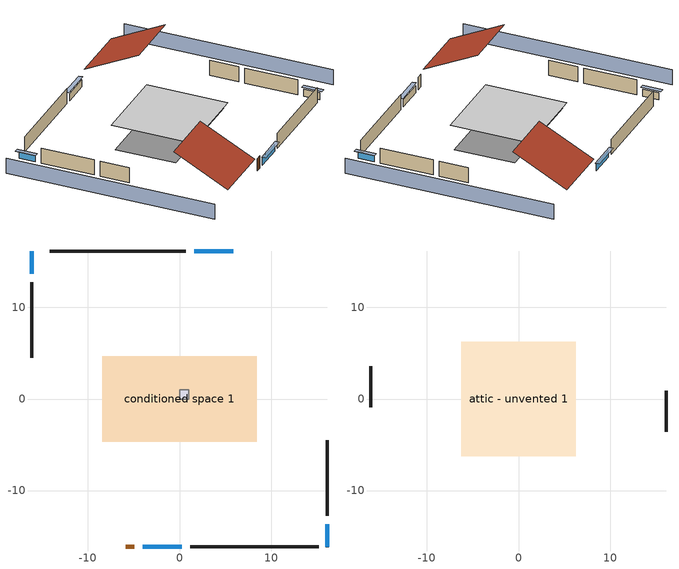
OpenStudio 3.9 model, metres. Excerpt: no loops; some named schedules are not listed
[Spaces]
conditioned space 1
 floor foundation (Slab1 construction): -8.43,-4.68 -8.43,4.68 8.43,4.68 8.43,-4.68 z0
 wall outside (Wall1 construction): 0.67,16.17 -14.16,16.17 z0:2.44
 wall outside (Wall2 construction): 16.17,-12.75 16.17,-4.51 z0:2.44
 wall outside (Wall3 construction): 1.18,-16.17 15.24,-16.17 z0:2.44
 wall outside (Wall4 construction): -16.17,12.75 -16.17,4.51 z0:2.44
 wall outside (AdiabaticWallConstruction): 5.85,16.17 1.59,16.17 / -4.01,-16.17 0.25,-16.17 z0:1.16; 16.17,-16.17 16.17,-13.67 / -16.17,16.17 -16.17,13.67 z0:1.1
 wall outside (AdiabaticWallConstruction 1): -5.85,-16.17 -4.94,-16.17 z0:2.03
 window (WindowConstruction): 5.85,16.17 1.59,16.17 z0:1.16
 window (WindowConstruction 1): 16.17,-16.17 16.17,-13.68 z0:1.1
 window (WindowConstruction 2): -4.01,-16.17 0.25,-16.17 z0:1.16
 window (WindowConstruction 3): -16.17,16.17 -16.17,13.68 z0:1.1
 door (Door): -5.85,-16.17 -4.94,-16.17 z0:2.03
air source heat pump airloop ret air space
 floor adiabatic (AdiabaticConst): 0,0 0,1 1,1 1,0 z0
 wall adiabatic (AdiabaticConst): 0,1 0,0 1,0 1,1 0,1 z0:1
 ceiling adiabatic (AdiabaticConst): 1,0 1,1 0,1 0,0 z1
attic - unvented 1
 floor to conditioned space 1 (Floor1 construction Reversed): -6.28,-6.28 -6.28,6.28 6.28,6.28 6.28,-6.28 z2.44
 wall outside (Wall5 construction): 16.17,-3.58 16.17,0.91 z0:2.44
 wall outside (Wall6 construction): -16.17,3.58 -16.17,-0.91 z0:2.44
 roof outside (Roof1 construction): 6.78,16.17,2.44 6.78,7.77,6.64 16.17,7.77,6.64 16.17,16.17,2.44
 roof outside (Roof2 construction): -6.78,-16.17,2.44 -6.78,-7.77,6.64 -16.17,-7.77,6.64 -16.17,-16.17,2.44
shading: -20.75,16.17 -20.75,-16.17 / 20.75,-16.17 20.75,16.17 z0:2.44; 1.29,16.17 6.16,16.17 6.16,16.78 1.29,16.78 z1.46; 16.17,-13.37 16.17,-16.48 16.78,-16.48 16.78,-13.37 z1.4; 0.55,-16.17 -4.32,-16.17 -4.32,-16.78 0.55,-16.78 z1.46; -16.17,13.37 -16.17,16.48 -16.78,16.48 -16.78,13.37 z1.4
[Site]
Portland Intl Arpt_OR: Latitude {deg}=45.59; Longitude {deg}=-122.6; Time Zone {hr}=-8; Elevation {m}=33; Terrain=Suburbs; Keep Site Location Information=Yes
[Site:GroundTemperature:Shallow]
10.2558, 8.96328, 8.85977, 9.47314, 11.9355, 14.3863, 16.5111, 17.8571, 17.9714, 16.8767, 14.8061, 12.4304
[Site:WaterMainsTemperature]
Calculation Method=Schedule; Temperature Schedule=mains temperature schedule
[Building]
Building 1
[Material] Roughness=Rough
Name | Thickness {m} | Conductivity {W/m-K} | Density {kg/m3} | Specific Heat {J/kg-K} | Thermal Absorptance | Solar Absorptance | Visible Absorptance
slate or tile shingles | 0.01905 | 0.840978 | 1899.972 | 799.717 | 0.9 | 0.75 | 0.75
roof rigid ins | 0.00329814 | 0.029427 | 32.04 | 1214.23 | 0.9 | 0.7 | 0.7
osb sheathing 0.5 in. | 0.0127 | 0.115458 | 512.64 | 1214.23 | 0.9 | 0.6 | 0.6
wood siding | 0.0254 | 0.102417 | 544.68 | 1172.36 | 0.9 | 0.85 | 0.85
osb sheathing 0.5 in. 1 | 0.0127 | 0.115458 | 512.64 | 1214.23 | 0.9 | 0.7 | 0.7
wall stud and cavity | 0.1397 | 0.117713 | 139.0536 | 1170.24 | 0.9 | 0.7 | 0.7
gypsum board | 0.0127 | 0.160291 | 801 | 837.4 | 0.9 | 0.6 | 0.6
wall stud and cavity 1 | 0.1397 | 0.727959 | 139.0536 | 1170.24 | 0.9 | 0.6 | 0.6
ceiling loosefill ins | 0.169333 | 0.0480833 | 16.02 | 1046.75 | 0.9 | 0.7 | 0.7
ceiling stud and cavity | 0.1397 | 0.0824711 | 65.682 | 1177.47 | 0.9 | 0.7 | 0.7
concrete 4.0 in. | 0.1016 | 1.803125 | 2242.8 | 837.4 | 0.9 | 0.7 | 0.7
floor covering | 0.0127 | 0.0450781 | 54.468 | 1339.84 | 0.9 | 0.9 | 0.9
wood siding 1; wood siding 2 | 0.0254 | 0.102417 | 544.68 | 1172.36
wall rigid ins | 0.512978 | 0.029427 | 32.04 | 1214.23 | 0.9 | 0.7 | 0.7
wall stud and cavity 2 | 0.0889 | 0.380278 | 52.3479 | 1209.89 | 0.9 | 0.7 | 0.7
door material | 0.04445 | 0.0612267 | 512.64 | 1214.23 | 0.9 | 0.7 | 0.7
wall stud and cavity 3 | 0.0889 | 0.391764 | 83.0341 | 1211.67 | 0.9 | 0.7 | 0.7
furniture material conditioned space 1 | 0.1524 | 0.115458 | 640.8 | 1214.23 | 0.9 | 0.6 | 0.6
[Construction]
Roof1 construction; Roof2 construction: slate or tile shingles, roof rigid ins, osb sheathing 0.5 in.
Wall1 construction; Wall2 construction; Wall3 construction; Wall4 construction: wood siding, osb sheathing 0.5 in. 1, wall stud and cavity, gypsum board
Wall5 construction; Wall6 construction: wood siding, osb sheathing 0.5 in. 1, wall stud and cavity 1
Floor1 construction Reversed: gypsum board, ceiling stud and cavity, ceiling loosefill ins
Slab1 construction: concrete 4.0 in., floor covering
WindowConstruction; WindowConstruction 1; WindowConstruction 2; WindowConstruction 3: WindowMaterial
AdiabaticWallConstruction: wood siding 1, wall rigid ins, wall stud and cavity 2, gypsum board
Door: door material
AdiabaticWallConstruction 1: wood siding 2, wall rigid ins, wall stud and cavity 2, gypsum board
PartitionWallConstruction: gypsum board, wall stud and cavity 3, gypsum board
furniture construction conditioned space 1: furniture material conditioned space 1
AdiabaticConst: Adiabatic
[WindowMaterial:SimpleGlazingSystem]
WindowMaterial: U-Factor {W/m2-K}=2.78222; Solar Heat Gain Coefficient=0.56
[Material:NoMass]
Adiabatic: Roughness=Rough; Thermal Resistance {m2-K/W}=176.1
[ThermalZone] Multiplier=1; Use Ideal Air Loads=No
Name | Volume {m3} | Thermostat
conditioned space | 384.656 | conditioned space temperature setpoint
attic - unvented | 147.678
air source heat pump airloop ret air zone | 1
[Sizing:Zone] Zone Cooling Design Supply Air Temperature Input Method=SupplyAirTemperature; Zone Cooling Design Supply Air Temperature {C}=14; Zone Cooling Design Supply Air Temperature Difference {deltaC}=11.11; Zone Heating Design Supply Air Temperature Input Method=SupplyAirTemperature; Zone Heating Design Supply Air Temperature {C}=40; Zone Heating Design Supply Air Temperature Difference {deltaC}=11.11; Zone Cooling Design Supply Air Humidity Ratio {kg-H2O/kg-air}=0.0085; Zone Heating Design Supply Air Humidity Ratio {kg-H2O/kg-air}=0.008; Cooling Design Air Flow Method=DesignDay; Heating Design Air Flow Method=DesignDay; Account for Dedicated Outdoor Air System=No; Dedicated Outdoor Air System Control Strategy=NeutralSupplyAir; Dedicated Outdoor Air Low Setpoint Temperature for Design {C}=autosize; Dedicated Outdoor Air High Setpoint Temperature for Design {C}=autosize; Zone Load Sizing Method=Sensible Load Only No Latent Load; Zone Latent Cooling Design Supply Air Humidity Ratio Input Method=HumidityRatioDifference; Zone Cooling Design Supply Air Humidity Ratio Difference {kgWater/kgDryAir}=0.005; Zone Latent Heating Design Supply Air Humidity Ratio Input Method=HumidityRatioDifference; Zone Humidification Design Supply Air Humidity Ratio Difference {kgWater/kgDryAir}=0.005; Sizing Option=Coincident
attic - unvented; air source heat pump airloop ret air zone
[Space]
Name | Thermal Zone | Volume {m3}
conditioned space 1 | conditioned space | 384.656
attic - unvented 1 | attic - unvented | 147.678
air source heat pump airloop ret air space | air source heat pump airloop ret air zone
[ThermostatSetpoint:DualSetpoint]
conditioned space temperature setpoint: Heating Setpoint Temperature Schedule=heating setpoint; Cooling Setpoint Temperature Schedule=cooling setpoint; Temperature Difference Between Cutout And Setpoint {deltaC}=0
[Foundation:Kiva]
Foundation Kiva 1: Initial Indoor Air Temperature {C}=18.3333; Wall Height Above Grade {m}=0.1016; Wall Depth Below Slab {m}=0.2032
[Foundation:Kiva:Settings]
Soil Conductivity {W/m-K}=1.3848; Soil Density {kg/m3}=1842.3; Soil Specific Heat {J/kg-K}=418.7; Ground Solar Absorptivity=0.9; Ground Thermal Absorptivity=0.9; Ground Surface Roughness {m}=0.03; Far-Field Width {m}=40; Deep-Ground Boundary Condition=ZeroFlux; Deep-Ground Depth {m}=40; Minimum Cell Dimension {m}=0.2; Maximum Cell Growth Coefficient=3; Simulation Timestep=Timestep
[SurfaceProperty:ExposedFoundationPerimeter]
Slab1: Exposed Perimeter Calculation Method=TotalExposedPerimeter; Total Exposed Perimeter {m}=52.4256
[SurfaceProperty:IncidentSolarMultiplier] Incident Solar Multiplier=1; Incident Solar Multiplier Schedule=trans schedule winter=0.85 summer=0.7
Window1; Window2; Window3; Window4
[InternalMass:Definition] Design Level Calculation Method=SurfaceArea
Name | Construction | Surface Area {m2}
partition wall mass | PartitionWallConstruction | 157.749
furniture mass conditioned space 1 | furniture construction conditioned space 1 | 63.09974
[InternalMass] Space or SpaceType=conditioned space 1; Multiplier=1
Name | Internal Mass Definition
partition wall mass | partition wall mass
furniture mass conditioned space 1 | furniture mass conditioned space 1
[EnergyManagementSystem:Sensor]
Name | Output Variable or Output Meter Index Key | Output Variable or Output Meter
water_heater_T_set | water heater setpoint | Schedule Value
out_pb_s |  | Site Outdoor Air Barometric Pressure
out_wt_s |  | Site Outdoor Air Humidity Ratio
site_vw_s |  | Site Wind Speed
cool_season | cooling season schedule | Schedule Value
air_source_heat_pump_airloop_AH_MFR_s | Node 5 | System Node Mass Flow Rate
air_source_heat_pump_airloop_AH_VFR_s | Node 5 | System Node Current Density Volume Flow Rate
air_source_heat_pump_airloop_AH_Tout_s | Node 5 | System Node Temperature
air_source_heat_pump_airloop_AH_Wout_s | Node 5 | System Node Humidity Ratio
air_source_heat_pump_airloop_RA_T_s | Node 8 | System Node Temperature
air_source_heat_pump_airloop_Ra_W_s | Node 8 | System Node Humidity Ratio
air_source_heat_pump_airloop_0_DZ_T_s | attic - unvented | Zone Air Temperature
air_source_heat_pump_airloop_0_DZ_W_s | attic - unvented | Zone Mean Air Humidity Ratio
natural_vent_s | natural vent schedule | Schedule Value
htg_sp_s | heating setpoint | Schedule Value
clg_sp_s | cooling setpoint | Schedule Value
mech_vent_range_fan_0_sch_s | mech vent range fan 0 schedule | Schedule Value
mech_vent_bath_fan_0_sch_s | mech vent bath fan 0 schedule | Schedule Value
clothes_dryer_exhaust_0_sch_s | clothes_dryer | Schedule Value
htg_load_cond |  | Heating:EnergyTransfer:Zone:CONDITIONED SPACE
clg_load_cond |  | Cooling:EnergyTransfer:Zone:CONDITIONED SPACE
htg_load_duct |  | Heating:EnergyTransfer:Zone:AIR SOURCE HEAT PUMP AIRLOOP RET AIR ZONE
clg_load_duct |  | Cooling:EnergyTransfer:Zone:AIR SOURCE HEAT PUMP AIRLOOP RET AIR ZONE
s_conv | Floor1 | Surface Inside Face Convection Heat Gain Energy
s_ig | Floor1 | Surface Inside Face Internal Gains Radiation Heat Gain Energy
s_sol | Floor1 | Surface Inside Face Solar Radiation Heat Gain Energy
s_lgt | Floor1 | Surface Inside Face Lights Radiation Heat Gain Energy
s_surf | Floor1 | Surface Inside Face Net Surface Thermal Radiation Heat Gain Energy
s_conv_1 | Slab1 | Surface Inside Face Convection Heat Gain Energy
s_ig_1 | Slab1 | Surface Inside Face Internal Gains Radiation Heat Gain Energy
s_sol_1 | Slab1 | Surface Inside Face Solar Radiation Heat Gain Energy
s_lgt_1 | Slab1 | Surface Inside Face Lights Radiation Heat Gain Energy
s_surf_1 | Slab1 | Surface Inside Face Net Surface Thermal Radiation Heat Gain Energy
ss_sol | Door1 | Surface Inside Face Solar Radiation Heat Gain Energy
ss_lgt | Door1 | Surface Inside Face Lights Radiation Heat Gain Energy
ss_conv | Door1 | Surface Inside Face Convection Heat Gain Energy
ss_ig | Door1 | Surface Inside Face Internal Gains Radiation Heat Gain Energy
ss_surf | Door1 | Surface Inside Face Net Surface Thermal Radiation Heat Gain Energy
ss_conv_1 | Window1 | Surface Inside Face Convection Heat Gain Energy
ss_ig_1 | Window1 | Surface Inside Face Internal Gains Radiation Heat Gain Energy
ss_surf_1 | Window1 | Surface Inside Face Net Surface Thermal Radiation Heat Gain Energy
ss_trans_in | Window1 | Surface Window Transmitted Solar Radiation Rate
ss_back_out | Window1 | Surface Window Shortwave from Zone Back Out Window Heat Transfer Rate
ss_trans_out | Window1 | Surface Inside Face Initial Transmitted Diffuse Transmitted Out Window Solar Radiation Rate
ss_conv_2 | Window2 | Surface Inside Face Convection Heat Gain Energy
ss_ig_2 | Window2 | Surface Inside Face Internal Gains Radiation Heat Gain Energy
ss_surf_2 | Window2 | Surface Inside Face Net Surface Thermal Radiation Heat Gain Energy
ss_trans_in_1 | Window2 | Surface Window Transmitted Solar Radiation Rate
ss_back_out_1 | Window2 | Surface Window Shortwave from Zone Back Out Window Heat Transfer Rate
ss_trans_out_1 | Window2 | Surface Inside Face Initial Transmitted Diffuse Transmitted Out Window Solar Radiation Rate
ss_conv_3 | Window3 | Surface Inside Face Convection Heat Gain Energy
ss_ig_3 | Window3 | Surface Inside Face Internal Gains Radiation Heat Gain Energy
ss_surf_3 | Window3 | Surface Inside Face Net Surface Thermal Radiation Heat Gain Energy
ss_trans_in_2 | Window3 | Surface Window Transmitted Solar Radiation Rate
ss_back_out_2 | Window3 | Surface Window Shortwave from Zone Back Out Window Heat Transfer Rate
ss_trans_out_2 | Window3 | Surface Inside Face Initial Transmitted Diffuse Transmitted Out Window Solar Radiation Rate
ss_conv_4 | Window4 | Surface Inside Face Convection Heat Gain Energy
ss_ig_4 | Window4 | Surface Inside Face Internal Gains Radiation Heat Gain Energy
ss_surf_4 | Window4 | Surface Inside Face Net Surface Thermal Radiation Heat Gain Energy
ss_trans_in_3 | Window4 | Surface Window Transmitted Solar Radiation Rate
ss_back_out_3 | Window4 | Surface Window Shortwave from Zone Back Out Window Heat Transfer Rate
ss_trans_out_3 | Window4 | Surface Inside Face Initial Transmitted Diffuse Transmitted Out Window Solar Radiation Rate
s_conv_2 | Wall1 | Surface Inside Face Convection Heat Gain Energy
s_ig_2 | Wall1 | Surface Inside Face Internal Gains Radiation Heat Gain Energy
s_sol_2 | Wall1 | Surface Inside Face Solar Radiation Heat Gain Energy
s_lgt_2 | Wall1 | Surface Inside Face Lights Radiation Heat Gain Energy
s_surf_2 | Wall1 | Surface Inside Face Net Surface Thermal Radiation Heat Gain Energy
s_conv_3 | Wall2 | Surface Inside Face Convection Heat Gain Energy
s_ig_3 | Wall2 | Surface Inside Face Internal Gains Radiation Heat Gain Energy
s_sol_3 | Wall2 | Surface Inside Face Solar Radiation Heat Gain Energy
s_lgt_3 | Wall2 | Surface Inside Face Lights Radiation Heat Gain Energy
s_surf_3 | Wall2 | Surface Inside Face Net Surface Thermal Radiation Heat Gain Energy
s_conv_4 | Wall3 | Surface Inside Face Convection Heat Gain Energy
s_ig_4 | Wall3 | Surface Inside Face Internal Gains Radiation Heat Gain Energy
s_sol_4 | Wall3 | Surface Inside Face Solar Radiation Heat Gain Energy
s_lgt_4 | Wall3 | Surface Inside Face Lights Radiation Heat Gain Energy
s_surf_4 | Wall3 | Surface Inside Face Net Surface Thermal Radiation Heat Gain Energy
s_conv_5 | Wall4 | Surface Inside Face Convection Heat Gain Energy
s_ig_5 | Wall4 | Surface Inside Face Internal Gains Radiation Heat Gain Energy
s_sol_5 | Wall4 | Surface Inside Face Solar Radiation Heat Gain Energy
s_lgt_5 | Wall4 | Surface Inside Face Lights Radiation Heat Gain Energy
s_surf_5 | Wall4 | Surface Inside Face Net Surface Thermal Radiation Heat Gain Energy
im_conv | furniture mass conditioned space 1 | Surface Inside Face Convection Heat Gain Energy
im_ig | furniture mass conditioned space 1 | Surface Inside Face Internal Gains Radiation Heat Gain Energy
im_sol | furniture mass conditioned space 1 | Surface Inside Face Solar Radiation Heat Gain Energy
im_lgt | furniture mass conditioned space 1 | Surface Inside Face Lights Radiation Heat Gain Energy
im_surf | furniture mass conditioned space 1 | Surface Inside Face Net Surface Thermal Radiation Heat Gain Energy
im_conv_1 | partition wall mass | Surface Inside Face Convection Heat Gain Energy
im_ig_1 | partition wall mass | Surface Inside Face Internal Gains Radiation Heat Gain Energy
im_sol_1 | partition wall mass | Surface Inside Face Solar Radiation Heat Gain Energy
im_lgt_1 | partition wall mass | Surface Inside Face Lights Radiation Heat Gain Energy
im_surf_1 | partition wall mass | Surface Inside Face Net Surface Thermal Radiation Heat Gain Energy
airflow_gain | infil flow | Infiltration Sensible Heat Gain Energy
airflow_loss | infil flow | Infiltration Sensible Heat Loss Energy
airflow_gain_1 | natural vent flow | Infiltration Sensible Heat Gain Energy
airflow_loss_1 | natural vent flow | Infiltration Sensible Heat Loss Energy
airflow_gain_2 | whole house fan flow | Infiltration Sensible Heat Gain Energy
airflow_loss_2 | whole house fan flow | Infiltration Sensible Heat Loss Energy
mv_conv | mech vent bath fan 0 | Electric Equipment Convective Heating Energy
mv_rad | mech vent bath fan 0 | Electric Equipment Radiant Heating Energy
mv_conv_1 | mech vent house fan | Electric Equipment Convective Heating Energy
mv_rad_1 | mech vent house fan | Electric Equipment Radiant Heating Energy
mv_conv_2 | mech vent house fan cfis | Electric Equipment Convective Heating Energy
mv_rad_2 | mech vent house fan cfis | Electric Equipment Radiant Heating Energy
mv_conv_3 | mech vent range fan 0 | Electric Equipment Convective Heating Energy
mv_rad_3 | mech vent range fan 0 | Electric Equipment Radiant Heating Energy
mv_conv_4 | mech vent house fan latent load | Other Equipment Convective Heating Energy
mv_rad_4 | mech vent house fan latent load | Other Equipment Radiant Heating Energy
mv_conv_5 | mech vent house fan sensible load | Other Equipment Convective Heating Energy
mv_rad_5 | mech vent house fan sensible load | Other Equipment Radiant Heating Energy
ducts_conv | air source heat pump airloop_0 RetCondToRP | Other Equipment Convective Heating Energy
ducts_rad | air source heat pump airloop_0 RetCondToRP | Other Equipment Radiant Heating Energy
ducts_conv_1 | air source heat pump airloop_0 RetLatLkToRP | Other Equipment Convective Heating Energy
ducts_rad_1 | air source heat pump airloop_0 RetLatLkToRP | Other Equipment Radiant Heating Energy
ducts_conv_2 | air source heat pump airloop_0 RetSensLkToRP | Other Equipment Convective Heating Energy
ducts_rad_2 | air source heat pump airloop_0 RetSensLkToRP | Other Equipment Radiant Heating Energy
ducts_conv_3 | air source heat pump airloop_0 SupCondToLv | Other Equipment Convective Heating Energy
ducts_rad_3 | air source heat pump airloop_0 SupCondToLv | Other Equipment Radiant Heating Energy
ducts_conv_4 | air source heat pump airloop_0 SupLatLkToCond | Other Equipment Convective Heating Energy
ducts_rad_4 | air source heat pump airloop_0 SupLatLkToCond | Other Equipment Radiant Heating Energy
ducts_conv_5 | air source heat pump airloop_0 SupSensLkToCond | Other Equipment Convective Heating Energy
ducts_rad_5 | air source heat pump airloop_0 SupSensLkToCond | Other Equipment Radiant Heating Energy
ig_lgt_conv | interior lighting | Lights Convective Heating Energy
ig_lgt_rad | interior lighting | Lights Radiant Heating Energy
ig_lgt_vis | interior lighting | Lights Visible Radiation Heating Energy
ig_ee_conv | ceiling fan | Electric Equipment Convective Heating Energy
ig_ee_rad | ceiling fan | Electric Equipment Radiant Heating Energy
ig_ee_conv_1 | clothes dryer | Electric Equipment Convective Heating Energy
ig_ee_rad_1 | clothes dryer | Electric Equipment Radiant Heating Energy
ig_ee_conv_2 | clothes washer | Electric Equipment Convective Heating Energy
[ElectricEquipment:Definition] Design Level Calculation Method=EquipmentLevel
Name | Design Level {W} | Fraction Latent | Fraction Radiant | Fraction Lost
ceiling fan | 17.9321 | 0 | 0.558 | 0
clothes washer | 383.884 | 0.03 | 0.162 | 0.7
clothes dryer | 2925.73 | 0.015 | 0.081 | 0.85
dishwasher | 233.275 | 0.3 | 0.18 | 0.4
fridge | 41.5354 | 0 | 0.6 | 0
freezer | 194.914 | 0 | 0.6 | 0
cooking range | 1150.55 | 0.08 | 0.432 | 0.2
misc tv | 256.354 | 0 | 0.6 | 0
misc plug loads | 202.696 | 0.021 | 0.558 | 0.049
whole house fan; mech vent house fan | 0 | 0 | 0 | 1
mech vent house fan cfis | 0 | 0 | 0 | 0
mech vent range fan 0 | 30 | 0 | 0 | 1
mech vent bath fan 0 | 15 | 0 | 0 | 1
[ElectricEquipment] Space or SpaceType=conditioned space 1
Name | Electric Equipment Definition | Schedule
ceiling fan | ceiling fan | ceiling_fan
clothes washer | clothes washer | clothes_washer
clothes dryer | clothes dryer | clothes_dryer
dishwasher | dishwasher | dishwasher
fridge | fridge | fridge schedule
freezer | freezer | freezer schedule
cooking range | cooking range | cooking_range
misc tv | misc tv | plug_loads_tv
misc plug loads | misc plug loads | plug_loads_other
whole house fan | whole house fan | Always On Discrete
mech vent house fan | mech vent house fan | mech vent house fan schedule
mech vent house fan cfis | mech vent house fan cfis | mech vent house fan cfis schedule
mech vent range fan 0 | mech vent range fan 0 | mech vent range fan 0 schedule
mech vent bath fan 0 | mech vent bath fan 0 | mech vent bath fan 0 schedule
[OtherEquipment:Definition] Design Level Calculation Method=EquipmentLevel
Name | Design Level {W} | Fraction Latent | Fraction Radiant | Fraction Lost
water heater sens; air source heat pump airloop_0 SupSensLkToCond; air source heat pump airloop_0 SupCondToLv; air source heat pump airloop_0 RetCondToRP; air source heat pump airloop_0 RetSensLkToRP; air source heat pump airloop_0 SupCondToDZ; air source heat pump airloop_0 RetCondToDZ; air source heat pump airloop_0 SupSensLkToDZ; mech vent house fan sensible load | 0 | 0 | 0 | 0
water heater lat; air source heat pump airloop_0 SupLatLkToCond; air source heat pump airloop_0 RetLatLkToRP; air source heat pump airloop_0 SupLatLkToDZ; mech vent house fan latent load | 0 | 1 | 0 | 0
water heater energy adjustment1 | 0.01 | 0 | 0 | 1
clothes dryer 2 | 0 | 0.015 | 0.081 | 0.85
cooking range 2 | 0 | 0.08 | 0.432 | 0.2
general water use sensible | -79.8895 | 0 | 0.6 | 0
general water use latent | 81.0615 | 1 | 0 | 0
[OtherEquipment]
Name | Other Equipment Definition | Space or SpaceType | Schedule | Fuel Type
water heater sens | water heater sens | conditioned space 1 | Always On Discrete
water heater lat | water heater lat | conditioned space 1 | Always On Discrete
water heater energy adjustment1 | water heater energy adjustment1 | conditioned space 1 | Always On Discrete | Electricity
clothes dryer 1 | clothes dryer 2 | conditioned space 1 | clothes_dryer | Electricity
cooking range 1 | cooking range 2 | conditioned space 1 | cooking_range | Electricity
general water use sensible | general water use sensible | conditioned space 1 | general water use schedule
general water use latent | general water use latent | conditioned space 1 | general water use schedule
air source heat pump airloop_0 SupSensLkToCond | air source heat pump airloop_0 SupSensLkToCond | conditioned space 1 | Always On Discrete
air source heat pump airloop_0 SupLatLkToCond | air source heat pump airloop_0 SupLatLkToCond | conditioned space 1 | Always On Discrete
air source heat pump airloop_0 SupCondToLv | air source heat pump airloop_0 SupCondToLv | conditioned space 1 | Always On Discrete
air source heat pump airloop_0 RetCondToRP | air source heat pump airloop_0 RetCondToRP | air source heat pump airloop ret air space | Always On Discrete
air source heat pump airloop_0 RetSensLkToRP | air source heat pump airloop_0 RetSensLkToRP | air source heat pump airloop ret air space | Always On Discrete
air source heat pump airloop_0 RetLatLkToRP | air source heat pump airloop_0 RetLatLkToRP | air source heat pump airloop ret air space | Always On Discrete
air source heat pump airloop_0 SupCondToDZ | air source heat pump airloop_0 SupCondToDZ | attic - unvented 1 | Always On Discrete
air source heat pump airloop_0 RetCondToDZ | air source heat pump airloop_0 RetCondToDZ | attic - unvented 1 | Always On Discrete
air source heat pump airloop_0 SupSensLkToDZ | air source heat pump airloop_0 SupSensLkToDZ | attic - unvented 1 | Always On Discrete
air source heat pump airloop_0 SupLatLkToDZ | air source heat pump airloop_0 SupLatLkToDZ | attic - unvented 1 | Always On Discrete
mech vent house fan sensible load | mech vent house fan sensible load | conditioned space 1 | Always On Discrete
mech vent house fan latent load | mech vent house fan latent load | conditioned space 1 | Always On Discrete
[WaterUse:Equipment:Definition]
Name | Peak Flow Rate {m3/s}
clothes washer | 7.71217e-06
dishwasher | 4.4293e-06
[Lights:Definition]
interior lighting: Design Level Calculation Method=LightingLevel; Lighting Level {W}=239.367; Fraction Radiant=0.6; Fraction Visible=0.2; Return Air Fraction=0
[Lights]
interior lighting: Lights Definition=interior lighting; Space or SpaceType=conditioned space 1; Schedule=lighting_interior; Fraction Replaceable=1
[Exterior:Lights:Definition]
exterior lighting: Design Level {W}=7.09205
[Exterior:Lights]
exterior lighting: Exterior Lights Definition=exterior lighting; Schedule=exterior lighting schedule
[People:Definition]
occupants: Number of People Calculation Method=People; Number of People {people}=4; Fraction Radiant=0.314171; Sensible Heat Fraction=0.56303; Carbon Dioxide Generation Rate {m3/s-W}=0; Enable ASHRAE 55 Comfort Warnings=No; Mean Radiant Temperature Calculation Type=EnclosureAveraged
[People]
occupants: People Definition=occupants; Space or SpaceType=conditioned space 1; Number of People Schedule=occupants; Activity Level Schedule=occupants activity schedule; Multiplier=1
[ZoneMixing] Schedule=Always On Continuous; Design Flow Rate Calculation Method=Flow/Zone; Design Flow Rate {m3/s}=0
Name | Zone or Space | Source Zone or Space
air source heat pump airloop_0 ZoneMixDZToCond mix | conditioned space | attic - unvented
air source heat pump airloop_0 ZoneMixCondToDZ mix; whole house fan mix | attic - unvented | conditioned space
[SpaceInfiltration:DesignFlowRate] Schedule=Always On Discrete
Name | Space or SpaceType | Design Flow Rate Calculation Method | Design Flow Rate {m3/s} | Air Changes per Hour {1/hr} | Constant Term Coefficient | Temperature Term Coefficient | Velocity Term Coefficient | Velocity Squared Term Coefficient
natural vent flow; whole house fan flow; infil flow | conditioned space 1 | Flow/Space | 0
infil attic - unvented 1 | attic - unvented 1 | AirChanges/Hour |  | 0.1 | 1 | 0 | 0 | 0
attic_unvented 1 duct leakage imbalance infil flow | attic - unvented 1 | Flow/Space | 0
